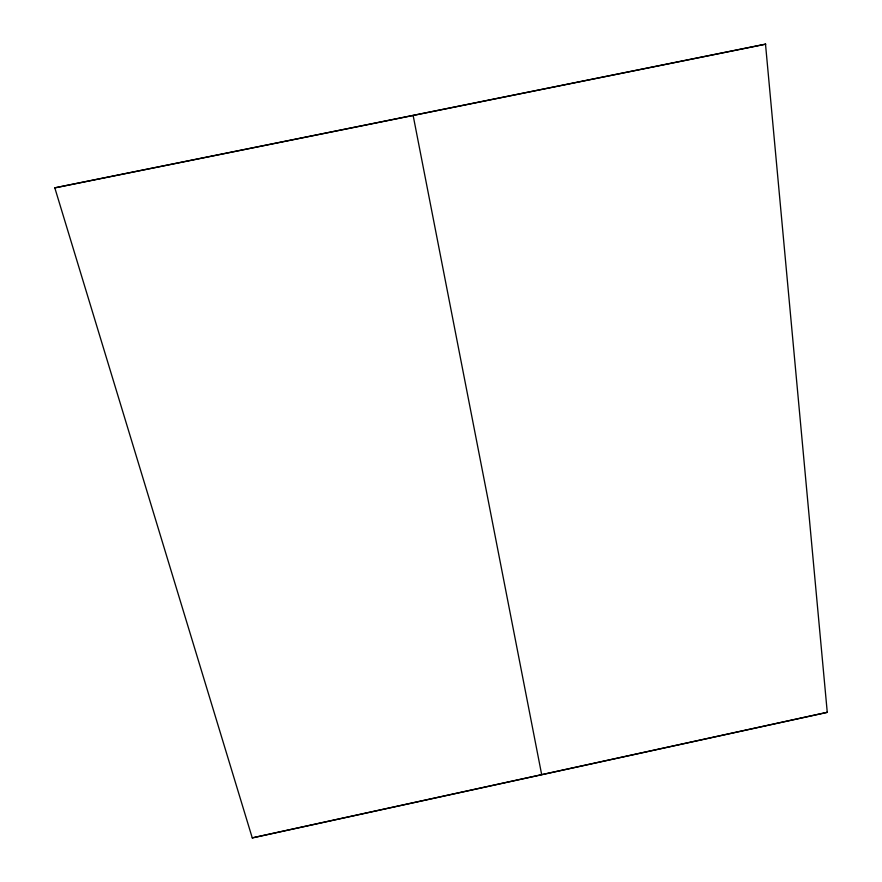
<?xml version="1.0" encoding="UTF-8"?>
<svg xmlns="http://www.w3.org/2000/svg" width="882" height="882" viewBox="0 0 882 882"><rect width="100%" height="100%" fill="white"/><g stroke="black" fill="none" stroke-linecap="round" stroke-linejoin="round"><path stroke-width="1.32" d="M252.263 837.9L827.261 712.336L252.263 837.9L54.805 187.855L765.631 44.155L54.805 187.855M413.14 115.465L541.647 774.484M765.499 44.1L827.261 712.336"/></g></svg>
